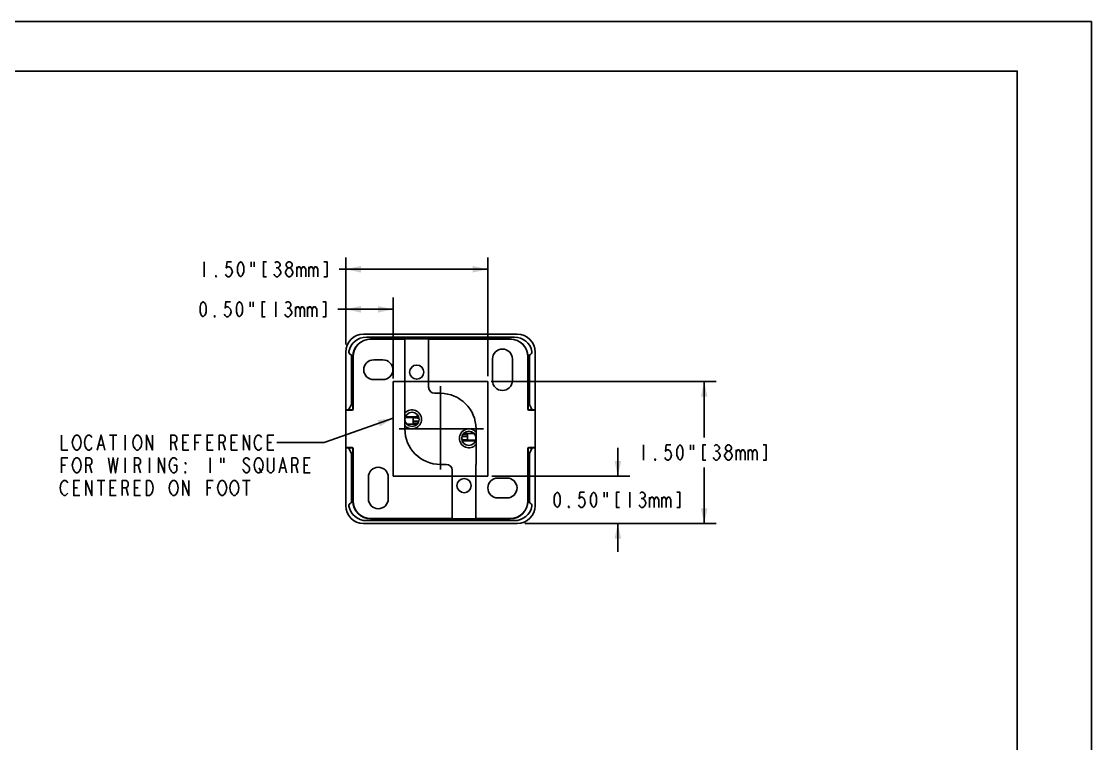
# Model space of a CAD drawing. Header units: inches. Extents: x 0 to 22, y 0 to 17.
# Drawn here: x 10.7 to 22, y 9.37 to 17 of the extents above; entities that cross this region are included whole.
import ezdxf

# ---------------------------------------------------------------- set-up
doc = ezdxf.new("R2010")
doc.units = ezdxf.units.IN
doc.header["$LTSCALE"] = 1.21
doc.header["$MEASUREMENT"] = 0
doc.linetypes.add('CENTER', pattern=[0.6, 0.375, -0.075, 0.075, -0.075])
doc.layers.get('0').update_dxf_attribs({"linetype": 'CONTINUOUS'})
doc.layers.add('DEFAULT_1', color=7, linetype='CENTER')
doc.layers.add('LAY0001', color=7, linetype='CONTINUOUS')
doc.styles.get("Standard").update_dxf_attribs({"font": 'txt', "width": 0.8})
doc.dimstyles.new('DIMSTYLE_1', dxfattribs={"dimtxt": 0.16, "dimasz": 0.16, "dimexe": 0.0625, "dimexo": 0.04, "dimgap": 0.04, "dimtad": 0, "dimtih": 1, "dimtoh": 1, "dimzin": 4, "dimdsep": 46, "dimtxsty": 'Standard', "dimblk": '_FILLED', "dimblk1": '_FILLED', "dimblk2": '_FILLED', "dimcen": 0.09, "dimazin": 1, "dimtp": 0.001, "dimtm": 0.001, "dimtfac": 1, "dimtofl": 0, "dimtmove": 0, "dimatfit": 3, "dimldrblk": '_FILLED', "dimfxl": 1, "dimtolj": 1, "dimtzin": 4, "dimarcsym": 0})
doc.dimstyles.get("Standard").update_dxf_attribs({"dimtxt": 0.16, "dimasz": 0.16, "dimexe": 0.0625, "dimexo": 0.04, "dimgap": 0.09, "dimtad": 0, "dimtih": 1, "dimtoh": 1, "dimdec": 3, "dimzin": 4, "dimdsep": 46, "dimtxsty": 'Standard', "dimblk": '_FILLED', "dimblk1": '_FILLED', "dimblk2": '_FILLED', "dimcen": 0.09, "dimadec": 3, "dimazin": 1, "dimtol": 1, "dimtp": 0.001, "dimtm": 0.001, "dimtfac": 1, "dimtdec": 3, "dimtofl": 0, "dimtmove": 0, "dimatfit": 3, "dimldrblk": '_FILLED', "dimfxl": 1, "dimtolj": 1, "dimtzin": 4, "dimarcsym": 0})

# ---------------------------------------------------------------- blocks, each defined once
blk = doc.blocks.new('_FILLED')
at = {"color": 0, "linetype": 'ByBlock'}
blk.add_solid([(0, 0), (-1, 0.21875), (-1, -0.21875)], dxfattribs=at)
blk = doc.blocks.new('*D3')
at = {"color": 1, "transparency": 16777216}
for p, q in [((14.122, 13.877), (14.122, 14.082)), ((14.622, 13.877), (14.622, 14.082)), ((14.372, 13.957), (14.039, 13.957)), ((14.122, 13.957), (14.372, 13.957)), ((14.622, 13.957), (14.372, 13.957)), ((14.122, 13.585), (14.122, 13.877)), ((14.622, 13.226), (14.622, 13.877))]:
    blk.add_line(p, q, dxfattribs=at)
at = {"color": 1, "transparency": 16777216, "xscale": 0.16, "yscale": 0.16, "zscale": 0.16, "rotation": 180}
blk.add_blockref('_FILLED', (14.122, 13.957), dxfattribs=at)
at = {"color": 1, "transparency": 16777216, "xscale": 0.16, "yscale": 0.16, "zscale": 0.16}
blk.add_blockref('_FILLED', (14.622, 13.957), dxfattribs=at)
blk = doc.blocks.new('*D4')
at = {"color": 1, "transparency": 16777216}
for p, q in [((14.122, 14.3), (14.122, 14.505)), ((15.622, 14.3), (15.622, 14.505)), ((14.872, 14.38), (14.052, 14.38)), ((14.122, 14.38), (14.872, 14.38)), ((15.622, 14.38), (14.872, 14.38)), ((14.122, 13.585), (14.122, 14.3)), ((15.622, 13.251), (15.622, 14.3))]:
    blk.add_line(p, q, dxfattribs=at)
at = {"color": 1, "transparency": 16777216, "xscale": 0.16, "yscale": 0.16, "zscale": 0.16, "rotation": 180}
blk.add_blockref('_FILLED', (14.122, 14.38), dxfattribs=at)
at = {"color": 1, "transparency": 16777216, "xscale": 0.16, "yscale": 0.16, "zscale": 0.16}
blk.add_blockref('_FILLED', (15.622, 14.38), dxfattribs=at)
blk = doc.blocks.new('*D5')
at = {"color": 1, "transparency": 16777216}
for p, q in [((16.996, 12.193), (16.996, 12.493)), ((15.666, 12.193), (16.292, 12.193)), ((16.292, 12.193), (17.121, 12.193)), ((16.014, 11.693), (16.292, 11.693)), ((16.292, 11.693), (17.121, 11.693)), ((16.996, 11.693), (16.996, 11.393))]:
    blk.add_line(p, q, dxfattribs=at)
at = {"color": 1, "transparency": 16777216, "xscale": 0.16, "yscale": 0.16, "zscale": 0.16}
for p, rotation in [((16.996, 12.193), 270), ((16.996, 11.693), 90)]:
    blk.add_blockref('_FILLED', p, dxfattribs=dict(at, rotation=rotation))
blk = doc.blocks.new('*D6')
at = {"color": 1, "transparency": 16777216}
for p, q in [((15.657, 13.193), (17.204, 13.193)), ((17.204, 13.193), (18.033, 13.193)), ((17.908, 13.193), (17.908, 12.603)), ((17.908, 11.693), (17.908, 12.283)), ((16.014, 11.693), (17.204, 11.693)), ((17.204, 11.693), (18.033, 11.693))]:
    blk.add_line(p, q, dxfattribs=at)
at = {"color": 1, "transparency": 16777216, "xscale": 0.16, "yscale": 0.16, "zscale": 0.16}
for p, rotation in [((17.908, 13.193), 90), ((17.908, 11.693), 270)]:
    blk.add_blockref('_FILLED', p, dxfattribs=dict(at, rotation=rotation))

msp = doc.modelspace()

# ---------------------------------------------------------------- linework, layer by layer
at = {"color": 7}
for p, q in [((0, 17), (22, 17)), ((22, 0), (22, 17)), ((0.628, 16.474), (21.216, 16.474)), ((21.215, 16.476), (21.216, 0.443)), ((15.934, 13.693), (14.31, 13.693)), ((15.904, 13.663), (14.34, 13.663)), ((14.385, 13.643), (15.859, 13.643)), ((14.747, 13.641), (14.385, 13.641)), ((14.747, 12.693), (14.747, 13.643)), ((14.997, 13.132), (14.997, 13.643)), ((14.997, 13.641), (15.859, 13.641)), ((14.122, 13.505), (14.122, 12.893)), ((14.182, 13.475), (14.182, 12.952)), ((14.197, 13.453), (14.182, 13.453)), ((14.197, 13.455), (14.197, 12.901)), ((14.199, 13.455), (14.199, 12.901)), ((16.045, 13.455), (16.045, 12.901)), ((16.047, 13.455), (16.047, 12.901)), ((16.047, 13.453), (16.062, 13.453)), ((16.062, 13.475), (16.062, 12.952)), ((16.122, 12.893), (16.122, 13.505)), ((14.182, 13.361), (14.197, 13.361)), ((14.515, 13.423), (14.417, 13.423)), ((15.672, 13.432), (15.672, 13.204)), ((15.882, 13.204), (15.882, 13.432)), ((16.047, 13.361), (16.062, 13.361)), ((14.417, 13.213), (14.515, 13.213)), ((15.06, 13.069), (15.122, 13.069)), ((14.122, 12.891), (14.124, 12.893)), ((14.189, 12.893), (14.122, 12.893)), ((14.122, 12.891), (14.122, 12.495)), ((14.189, 12.891), (14.122, 12.891)), ((14.182, 12.952), (14.152, 12.893)), ((14.159, 12.908), (14.159, 12.901)), ((14.161, 12.912), (14.161, 12.901)), ((16.055, 12.893), (16.122, 12.893)), ((16.055, 12.891), (16.122, 12.891)), ((16.092, 12.893), (16.062, 12.952)), ((16.082, 12.912), (16.082, 12.901)), ((16.084, 12.908), (16.084, 12.901)), ((16.122, 12.891), (16.12, 12.893)), ((16.122, 12.495), (16.122, 12.891)), ((14.749, 12.813), (14.834, 12.813)), ((14.834, 12.813), (14.834, 12.753)), ((14.877, 12.843), (14.878, 12.833)), ((14.766, 12.743), (14.877, 12.743)), ((14.834, 12.753), (14.885, 12.753)), ((15.498, 12.693), (15.498, 12.318)), ((15.359, 12.633), (15.409, 12.633)), ((15.477, 12.643), (15.366, 12.643)), ((15.409, 12.573), (15.409, 12.633)), ((15.409, 12.573), (15.494, 12.573)), ((14.124, 12.493), (14.122, 12.495)), ((14.189, 12.495), (14.122, 12.495)), ((14.122, 11.881), (14.122, 12.493)), ((14.189, 12.493), (14.122, 12.493)), ((14.152, 12.493), (14.182, 12.434)), ((14.159, 12.478), (14.159, 12.485)), ((14.161, 12.474), (14.161, 12.485)), ((14.197, 11.931), (14.197, 12.485)), ((14.199, 11.931), (14.199, 12.485)), ((16.045, 11.931), (16.045, 12.485)), ((16.047, 11.931), (16.047, 12.485)), ((16.055, 12.495), (16.122, 12.495)), ((16.055, 12.493), (16.122, 12.493)), ((16.062, 12.434), (16.092, 12.493)), ((16.082, 12.474), (16.082, 12.485)), ((16.084, 12.478), (16.084, 12.485)), ((16.12, 12.493), (16.122, 12.495)), ((16.122, 12.493), (16.122, 11.881)), ((14.182, 11.911), (14.182, 12.434)), ((16.062, 11.911), (16.062, 12.434)), ((15.184, 12.318), (15.122, 12.318)), ((15.247, 11.743), (15.247, 12.255)), ((15.498, 12.318), (15.497, 12.318)), ((15.497, 12.318), (15.497, 11.743)), ((14.361, 12.182), (14.361, 11.954)), ((14.571, 11.954), (14.571, 12.182)), ((15.826, 12.173), (15.728, 12.173)), ((14.197, 12.025), (14.182, 12.025)), ((16.062, 12.025), (16.047, 12.025)), ((14.182, 11.932), (14.197, 11.932)), ((15.728, 11.963), (15.826, 11.963)), ((16.062, 11.932), (16.047, 11.932)), ((15.934, 11.693), (14.31, 11.693)), ((15.904, 11.723), (14.34, 11.723)), ((15.247, 11.745), (14.385, 11.745)), ((14.385, 11.743), (15.859, 11.743)), ((15.497, 11.745), (15.859, 11.745))]:
    msp.add_line(p, q, dxfattribs=at)
at = {"color": 1}
for p, q in [((12.628, 14.46), (12.628, 14.3)), ((13.124, 14.46), (13.124, 14.407)), ((13.156, 14.46), (13.156, 14.407)), ((13.388, 14.394), (13.404, 14.394)), ((13.604, 14.407), (13.604, 14.3)), ((13.732, 14.407), (13.732, 14.3)), ((13.111, 14.037), (13.111, 13.984)), ((13.143, 14.037), (13.143, 13.984)), ((13.383, 14.037), (13.383, 13.877)), ((13.503, 13.97), (13.519, 13.97)), ((13.591, 13.984), (13.591, 13.877)), ((13.719, 13.984), (13.719, 13.877)), ((11.625, 12.628), (11.705, 12.628)), ((11.665, 12.628), (11.665, 12.468)), ((11.793, 12.628), (11.793, 12.468)), ((12.313, 12.548), (12.337, 12.468)), ((12.401, 12.548), (12.441, 12.548)), ((12.529, 12.548), (12.569, 12.548)), ((12.657, 12.548), (12.697, 12.548)), ((12.825, 12.548), (12.849, 12.468)), ((12.913, 12.548), (12.953, 12.548)), ((13.297, 12.548), (13.337, 12.548)), ((11.513, 12.521), (11.561, 12.521)), ((17.268, 12.523), (17.268, 12.363)), ((17.764, 12.523), (17.764, 12.47)), ((17.796, 12.523), (17.796, 12.47)), ((18.028, 12.456), (18.044, 12.456)), ((18.244, 12.47), (18.244, 12.363)), ((18.372, 12.47), (18.372, 12.363)), ((11.793, 12.388), (11.793, 12.228)), ((12.049, 12.388), (12.049, 12.228)), ((12.689, 12.388), (12.689, 12.228)), ((12.801, 12.388), (12.801, 12.335)), ((12.833, 12.388), (12.833, 12.335)), ((11.121, 12.308), (11.161, 12.308)), ((11.417, 12.308), (11.441, 12.228)), ((11.929, 12.308), (11.953, 12.228)), ((13.209, 12.281), (13.233, 12.228)), ((13.433, 12.281), (13.481, 12.281)), ((13.593, 12.308), (13.617, 12.228)), ((13.681, 12.308), (13.721, 12.308)), ((11.497, 12.148), (11.577, 12.148)), ((11.537, 12.148), (11.537, 11.988)), ((13.033, 12.148), (13.113, 12.148)), ((13.073, 12.148), (13.073, 11.988)), ((11.249, 12.068), (11.289, 12.068)), ((11.633, 12.068), (11.673, 12.068)), ((11.801, 12.068), (11.825, 11.988)), ((11.889, 12.068), (11.929, 12.068)), ((12.657, 12.068), (12.697, 12.068)), ((16.852, 12.023), (16.852, 11.97)), ((16.884, 12.023), (16.884, 11.97)), ((17.124, 12.023), (17.124, 11.863)), ((17.244, 11.956), (17.26, 11.956)), ((17.332, 11.97), (17.332, 11.863)), ((17.46, 11.97), (17.46, 11.863))]:
    msp.add_line(p, q, dxfattribs=at)
at = {"color": 8}
for p, q in [((14.385, 13.643), (14.385, 13.641)), ((15.859, 13.641), (15.859, 13.643)), ((14.197, 13.452), (14.182, 13.452)), ((14.199, 13.455), (14.197, 13.455)), ((16.047, 13.455), (16.045, 13.455)), ((16.062, 13.452), (16.047, 13.452)), ((14.161, 12.901), (14.159, 12.901)), ((14.189, 12.891), (14.189, 12.893)), ((14.197, 12.901), (14.199, 12.901)), ((16.045, 12.901), (16.047, 12.901)), ((16.055, 12.893), (16.055, 12.891)), ((16.082, 12.901), (16.084, 12.901)), ((14.892, 12.816), (14.751, 12.816)), ((14.752, 12.82), (14.891, 12.82)), ((14.878, 12.833), (14.878, 12.841)), ((14.767, 12.743), (14.767, 12.742)), ((14.834, 12.773), (14.894, 12.773)), ((15.409, 12.613), (15.349, 12.613)), ((15.351, 12.57), (15.492, 12.57)), ((15.491, 12.566), (15.352, 12.566)), ((14.159, 12.485), (14.161, 12.485)), ((14.189, 12.493), (14.189, 12.495)), ((14.199, 12.485), (14.197, 12.485)), ((16.047, 12.485), (16.045, 12.485)), ((16.055, 12.495), (16.055, 12.493)), ((16.082, 12.485), (16.084, 12.485)), ((14.182, 11.933), (14.197, 11.933)), ((14.197, 11.931), (14.199, 11.931)), ((16.045, 11.931), (16.047, 11.931)), ((16.047, 11.933), (16.062, 11.933)), ((14.385, 11.745), (14.385, 11.743)), ((15.859, 11.743), (15.859, 11.745))]:
    msp.add_line(p, q, dxfattribs=at)
at = {"color": 1}
for points in [[(12.916, 14.46), (12.868, 14.46), (12.86, 14.394), (12.876, 14.407), (12.892, 14.407), (12.908, 14.394), (12.916, 14.38), (12.924, 14.354), (12.916, 14.327), (12.908, 14.314), (12.892, 14.3), (12.876, 14.3), (12.86, 14.314), (12.852, 14.327)], [(13.012, 14.3), (12.996, 14.314), (12.988, 14.327), (12.98, 14.354), (12.98, 14.407), (12.988, 14.434), (12.996, 14.447), (13.012, 14.46), (13.028, 14.447), (13.036, 14.434), (13.044, 14.407), (13.044, 14.354), (13.036, 14.327), (13.028, 14.314), (13.012, 14.3)], [(13.284, 14.46), (13.252, 14.46), (13.252, 14.3), (13.284, 14.3)], [(13.372, 14.447), (13.388, 14.46), (13.404, 14.46), (13.42, 14.447), (13.428, 14.434), (13.428, 14.42), (13.42, 14.407), (13.404, 14.394), (13.42, 14.38), (13.428, 14.367), (13.436, 14.354), (13.436, 14.34), (13.42, 14.314)], [(13.484, 14.354), (13.5, 14.38), (13.516, 14.394), (13.532, 14.394), (13.548, 14.38), (13.556, 14.367), (13.564, 14.354), (13.564, 14.34), (13.548, 14.314)], [(13.516, 14.394), (13.5, 14.407), (13.492, 14.42), (13.492, 14.434), (13.5, 14.447), (13.516, 14.46), (13.532, 14.46), (13.548, 14.447), (13.556, 14.434), (13.556, 14.42), (13.548, 14.407), (13.532, 14.394)], [(13.604, 14.38), (13.62, 14.407), (13.636, 14.407), (13.652, 14.38), (13.652, 14.3)], [(13.652, 14.38), (13.668, 14.407), (13.684, 14.407), (13.7, 14.38), (13.7, 14.3)], [(13.732, 14.38), (13.748, 14.407), (13.764, 14.407), (13.78, 14.38), (13.78, 14.3)], [(13.78, 14.38), (13.796, 14.407), (13.812, 14.407), (13.828, 14.38), (13.828, 14.3)], [(13.892, 14.3), (13.924, 14.3), (13.924, 14.46), (13.892, 14.46)], [(12.756, 14.3), (12.748, 14.3), (12.748, 14.314), (12.756, 14.3)], [(13.42, 14.314), (13.404, 14.3), (13.388, 14.3), (13.372, 14.314), (13.364, 14.327)], [(13.516, 14.3), (13.5, 14.314), (13.492, 14.327), (13.484, 14.34), (13.484, 14.354)], [(13.548, 14.314), (13.532, 14.3), (13.516, 14.3)], [(12.615, 13.877), (12.599, 13.89), (12.591, 13.904), (12.583, 13.93), (12.583, 13.984), (12.591, 14.01), (12.599, 14.024), (12.615, 14.037), (12.631, 14.024), (12.639, 14.01), (12.647, 13.984), (12.647, 13.93), (12.639, 13.904), (12.631, 13.89), (12.615, 13.877)], [(12.903, 14.037), (12.855, 14.037), (12.847, 13.97), (12.863, 13.984), (12.879, 13.984), (12.895, 13.97), (12.903, 13.957), (12.911, 13.93), (12.903, 13.904), (12.895, 13.89), (12.879, 13.877), (12.863, 13.877), (12.847, 13.89), (12.839, 13.904)], [(12.999, 13.877), (12.983, 13.89), (12.975, 13.904), (12.967, 13.93), (12.967, 13.984), (12.975, 14.01), (12.983, 14.024), (12.999, 14.037), (13.015, 14.024), (13.023, 14.01), (13.031, 13.984), (13.031, 13.93), (13.023, 13.904), (13.015, 13.89), (12.999, 13.877)], [(13.271, 14.037), (13.239, 14.037), (13.239, 13.877), (13.271, 13.877)], [(13.487, 14.024), (13.503, 14.037), (13.519, 14.037), (13.535, 14.024), (13.543, 14.01), (13.543, 13.997), (13.535, 13.984), (13.519, 13.97), (13.535, 13.957), (13.543, 13.944), (13.551, 13.93), (13.551, 13.917)], [(13.879, 13.877), (13.911, 13.877), (13.911, 14.037), (13.879, 14.037)], [(13.551, 13.917), (13.535, 13.89), (13.519, 13.877), (13.503, 13.877), (13.487, 13.89), (13.479, 13.904)], [(13.591, 13.957), (13.607, 13.984), (13.623, 13.984), (13.639, 13.957), (13.639, 13.877)], [(13.639, 13.957), (13.655, 13.984), (13.671, 13.984), (13.687, 13.957), (13.687, 13.877)], [(13.719, 13.957), (13.735, 13.984), (13.751, 13.984), (13.767, 13.957), (13.767, 13.877)], [(13.767, 13.957), (13.783, 13.984), (13.799, 13.984), (13.815, 13.957), (13.815, 13.877)], [(12.743, 13.877), (12.735, 13.877), (12.735, 13.89), (12.743, 13.877)], [(11.121, 12.628), (11.121, 12.468), (11.185, 12.468)], [(11.305, 12.481), (11.289, 12.468), (11.273, 12.468), (11.257, 12.481), (11.249, 12.495), (11.241, 12.508), (11.233, 12.548), (11.241, 12.588), (11.257, 12.615)], [(11.257, 12.615), (11.273, 12.628), (11.289, 12.628), (11.305, 12.615), (11.313, 12.601), (11.321, 12.588), (11.329, 12.548), (11.321, 12.508), (11.305, 12.481)], [(11.385, 12.481), (11.369, 12.508), (11.361, 12.548), (11.369, 12.588), (11.377, 12.601), (11.385, 12.615), (11.401, 12.628), (11.417, 12.628), (11.433, 12.615), (11.441, 12.601)], [(11.497, 12.468), (11.537, 12.628), (11.577, 12.468)], [(11.897, 12.481), (11.881, 12.508), (11.873, 12.548), (11.881, 12.588), (11.889, 12.601), (11.897, 12.615), (11.913, 12.628), (11.929, 12.628), (11.945, 12.615), (11.953, 12.601), (11.961, 12.588), (11.969, 12.548), (11.961, 12.508)], [(12.017, 12.468), (12.017, 12.628), (12.081, 12.468), (12.081, 12.628)], [(12.273, 12.468), (12.273, 12.628), (12.313, 12.628), (12.329, 12.615), (12.337, 12.601), (12.337, 12.575), (12.329, 12.561), (12.313, 12.548), (12.273, 12.548)], [(12.465, 12.468), (12.401, 12.468), (12.401, 12.628), (12.465, 12.628)], [(12.529, 12.468), (12.529, 12.628), (12.593, 12.628)], [(12.721, 12.468), (12.657, 12.468), (12.657, 12.628), (12.721, 12.628)], [(12.785, 12.468), (12.785, 12.628), (12.825, 12.628), (12.841, 12.615), (12.849, 12.601), (12.849, 12.575), (12.841, 12.561), (12.825, 12.548), (12.785, 12.548)], [(12.977, 12.468), (12.913, 12.468), (12.913, 12.628), (12.977, 12.628)], [(13.041, 12.468), (13.041, 12.628), (13.105, 12.468), (13.105, 12.628)], [(13.177, 12.481), (13.161, 12.508), (13.153, 12.548), (13.161, 12.588), (13.169, 12.601), (13.177, 12.615), (13.193, 12.628), (13.209, 12.628), (13.225, 12.615), (13.233, 12.601)], [(13.361, 12.468), (13.297, 12.468), (13.297, 12.628), (13.361, 12.628)], [(11.441, 12.495), (11.433, 12.481), (11.417, 12.468), (11.401, 12.468), (11.385, 12.481)], [(11.961, 12.508), (11.945, 12.481), (11.929, 12.468), (11.913, 12.468), (11.897, 12.481)], [(13.233, 12.495), (13.225, 12.481), (13.209, 12.468), (13.193, 12.468), (13.177, 12.481)], [(17.556, 12.523), (17.508, 12.523), (17.5, 12.456), (17.516, 12.47), (17.532, 12.47), (17.548, 12.456), (17.556, 12.443), (17.564, 12.416), (17.556, 12.39), (17.548, 12.376), (17.532, 12.363), (17.516, 12.363), (17.5, 12.376), (17.492, 12.39)], [(17.652, 12.363), (17.636, 12.376), (17.628, 12.39), (17.62, 12.416), (17.62, 12.47), (17.628, 12.496), (17.636, 12.51), (17.652, 12.523), (17.668, 12.51), (17.676, 12.496), (17.684, 12.47), (17.684, 12.416), (17.676, 12.39), (17.668, 12.376), (17.652, 12.363)], [(17.924, 12.523), (17.892, 12.523), (17.892, 12.363), (17.924, 12.363)], [(18.012, 12.51), (18.028, 12.523), (18.044, 12.523), (18.06, 12.51), (18.068, 12.496), (18.068, 12.483), (18.06, 12.47), (18.044, 12.456), (18.06, 12.443), (18.068, 12.43), (18.076, 12.416), (18.076, 12.403), (18.06, 12.376)], [(18.156, 12.363), (18.14, 12.376), (18.132, 12.39), (18.124, 12.403), (18.124, 12.416), (18.132, 12.43), (18.14, 12.443), (18.156, 12.456), (18.172, 12.456), (18.188, 12.443), (18.196, 12.43), (18.204, 12.416), (18.204, 12.403), (18.188, 12.376)], [(18.156, 12.456), (18.14, 12.47), (18.132, 12.483), (18.132, 12.496), (18.14, 12.51), (18.156, 12.523), (18.172, 12.523), (18.188, 12.51), (18.196, 12.496), (18.196, 12.483), (18.188, 12.47), (18.172, 12.456)], [(18.244, 12.443), (18.26, 12.47), (18.276, 12.47), (18.292, 12.443), (18.292, 12.363)], [(18.292, 12.443), (18.308, 12.47), (18.324, 12.47), (18.34, 12.443), (18.34, 12.363)], [(18.372, 12.443), (18.388, 12.47), (18.404, 12.47), (18.42, 12.443), (18.42, 12.363)], [(18.42, 12.443), (18.436, 12.47), (18.452, 12.47), (18.468, 12.443), (18.468, 12.363)], [(18.532, 12.363), (18.564, 12.363), (18.564, 12.523), (18.532, 12.523)], [(11.121, 12.228), (11.121, 12.388), (11.185, 12.388)], [(11.313, 12.255), (11.305, 12.241), (11.289, 12.228), (11.273, 12.228), (11.257, 12.241), (11.249, 12.255), (11.241, 12.268), (11.233, 12.308), (11.241, 12.348)], [(11.241, 12.348), (11.257, 12.375), (11.273, 12.388), (11.289, 12.388), (11.305, 12.375)], [(11.305, 12.375), (11.321, 12.348), (11.329, 12.308), (11.321, 12.268), (11.313, 12.255)], [(11.377, 12.228), (11.377, 12.388), (11.417, 12.388), (11.433, 12.375), (11.441, 12.361), (11.441, 12.335), (11.433, 12.321), (11.417, 12.308), (11.377, 12.308)], [(11.617, 12.388), (11.641, 12.228), (11.665, 12.388), (11.689, 12.228), (11.713, 12.388)], [(11.889, 12.228), (11.889, 12.388), (11.929, 12.388), (11.945, 12.375), (11.953, 12.361), (11.953, 12.335), (11.945, 12.321), (11.929, 12.308), (11.889, 12.308)], [(12.145, 12.228), (12.145, 12.388), (12.209, 12.228), (12.209, 12.388)], [(12.305, 12.308), (12.337, 12.308), (12.337, 12.255), (12.329, 12.241), (12.313, 12.228), (12.297, 12.228), (12.281, 12.241), (12.273, 12.255), (12.265, 12.268), (12.257, 12.308), (12.265, 12.348)], [(12.265, 12.348), (12.281, 12.375), (12.297, 12.388), (12.313, 12.388), (12.329, 12.375), (12.337, 12.361)], [(12.433, 12.335), (12.433, 12.321), (12.425, 12.335), (12.433, 12.335)], [(13.065, 12.321), (13.097, 12.295), (13.105, 12.281), (13.105, 12.255), (13.097, 12.241), (13.081, 12.228), (13.065, 12.228), (13.049, 12.241), (13.041, 12.255), (13.033, 12.268)], [(13.105, 12.361), (13.097, 12.375), (13.081, 12.388), (13.065, 12.388), (13.049, 12.375), (13.041, 12.361), (13.041, 12.348), (13.049, 12.335), (13.065, 12.321)], [(13.241, 12.268), (13.225, 12.241), (13.209, 12.228), (13.193, 12.228), (13.177, 12.241), (13.169, 12.255), (13.161, 12.268), (13.153, 12.308), (13.161, 12.348)], [(13.161, 12.348), (13.177, 12.375), (13.193, 12.388), (13.209, 12.388), (13.225, 12.375), (13.233, 12.361), (13.241, 12.348), (13.249, 12.308), (13.241, 12.268)], [(13.361, 12.388), (13.361, 12.255), (13.353, 12.241), (13.337, 12.228), (13.321, 12.228), (13.305, 12.241), (13.297, 12.255), (13.297, 12.388)], [(13.417, 12.228), (13.457, 12.388), (13.497, 12.228)], [(13.553, 12.228), (13.553, 12.388), (13.593, 12.388), (13.609, 12.375), (13.617, 12.361), (13.617, 12.335), (13.609, 12.321), (13.593, 12.308), (13.553, 12.308)], [(13.745, 12.228), (13.681, 12.228), (13.681, 12.388), (13.745, 12.388)], [(17.396, 12.363), (17.388, 12.363), (17.388, 12.376), (17.396, 12.363)], [(18.06, 12.376), (18.044, 12.363), (18.028, 12.363), (18.012, 12.376), (18.004, 12.39)], [(18.188, 12.376), (18.172, 12.363), (18.156, 12.363)], [(12.433, 12.228), (12.425, 12.228), (12.425, 12.241), (12.433, 12.228)], [(11.129, 12.001), (11.113, 12.028), (11.105, 12.068), (11.113, 12.108), (11.121, 12.121), (11.129, 12.135), (11.145, 12.148), (11.161, 12.148), (11.177, 12.135), (11.185, 12.121)], [(11.313, 11.988), (11.249, 11.988), (11.249, 12.148), (11.313, 12.148)], [(11.377, 11.988), (11.377, 12.148), (11.441, 11.988), (11.441, 12.148)], [(11.697, 11.988), (11.633, 11.988), (11.633, 12.148), (11.697, 12.148)], [(11.761, 11.988), (11.761, 12.148), (11.801, 12.148), (11.817, 12.135), (11.825, 12.121), (11.825, 12.095), (11.817, 12.081), (11.801, 12.068), (11.761, 12.068)], [(11.953, 11.988), (11.889, 11.988), (11.889, 12.148), (11.953, 12.148)], [(12.081, 12.028), (12.065, 12.001), (12.049, 11.988), (12.017, 11.988), (12.017, 12.148)], [(12.017, 12.148), (12.049, 12.148), (12.065, 12.135), (12.073, 12.121), (12.081, 12.108), (12.089, 12.068), (12.081, 12.028)], [(12.329, 12.001), (12.313, 11.988), (12.297, 11.988), (12.281, 12.001), (12.273, 12.015), (12.265, 12.028), (12.257, 12.068), (12.265, 12.108)], [(12.265, 12.108), (12.281, 12.135), (12.297, 12.148), (12.313, 12.148), (12.329, 12.135), (12.337, 12.121), (12.345, 12.108), (12.353, 12.068), (12.345, 12.028), (12.329, 12.001)], [(12.401, 11.988), (12.401, 12.148), (12.465, 11.988), (12.465, 12.148)], [(12.657, 11.988), (12.657, 12.148), (12.721, 12.148)], [(12.793, 12.001), (12.777, 12.028), (12.769, 12.068), (12.777, 12.108), (12.785, 12.121), (12.793, 12.135), (12.809, 12.148), (12.825, 12.148), (12.841, 12.135), (12.849, 12.121), (12.857, 12.108), (12.865, 12.068), (12.857, 12.028), (12.841, 12.001)], [(12.921, 12.001), (12.905, 12.028), (12.897, 12.068), (12.905, 12.108), (12.913, 12.121), (12.921, 12.135), (12.937, 12.148), (12.953, 12.148), (12.969, 12.135), (12.977, 12.121), (12.985, 12.108), (12.993, 12.068), (12.985, 12.028), (12.969, 12.001)], [(11.185, 12.015), (11.177, 12.001), (11.161, 11.988), (11.145, 11.988), (11.129, 12.001)], [(12.841, 12.001), (12.825, 11.988), (12.809, 11.988), (12.793, 12.001)], [(12.969, 12.001), (12.953, 11.988), (12.937, 11.988), (12.921, 12.001)], [(16.356, 11.863), (16.34, 11.876), (16.332, 11.89), (16.324, 11.916), (16.324, 11.97), (16.332, 11.996), (16.34, 12.01), (16.356, 12.023), (16.372, 12.01), (16.38, 11.996), (16.388, 11.97), (16.388, 11.916), (16.38, 11.89), (16.372, 11.876), (16.356, 11.863)], [(16.644, 12.023), (16.596, 12.023), (16.588, 11.956), (16.604, 11.97), (16.62, 11.97), (16.636, 11.956), (16.644, 11.943), (16.652, 11.916), (16.644, 11.89), (16.636, 11.876), (16.62, 11.863), (16.604, 11.863), (16.588, 11.876), (16.58, 11.89)], [(16.74, 11.863), (16.724, 11.876), (16.716, 11.89), (16.708, 11.916), (16.708, 11.97), (16.716, 11.996), (16.724, 12.01), (16.74, 12.023), (16.756, 12.01), (16.764, 11.996), (16.772, 11.97), (16.772, 11.916), (16.764, 11.89), (16.756, 11.876), (16.74, 11.863)], [(17.012, 12.023), (16.98, 12.023), (16.98, 11.863), (17.012, 11.863)], [(17.228, 12.01), (17.244, 12.023), (17.26, 12.023), (17.276, 12.01), (17.284, 11.996), (17.284, 11.983), (17.276, 11.97), (17.26, 11.956), (17.276, 11.943)], [(17.62, 11.863), (17.652, 11.863), (17.652, 12.023), (17.62, 12.023)], [(16.484, 11.863), (16.476, 11.863), (16.476, 11.876), (16.484, 11.863)], [(17.292, 11.903), (17.276, 11.876), (17.26, 11.863), (17.244, 11.863), (17.228, 11.876), (17.22, 11.89)], [(17.276, 11.943), (17.292, 11.916), (17.292, 11.903)], [(17.332, 11.943), (17.348, 11.97), (17.364, 11.97), (17.38, 11.943), (17.38, 11.863)], [(17.38, 11.943), (17.396, 11.97), (17.412, 11.97), (17.428, 11.943), (17.428, 11.863)], [(17.46, 11.943), (17.476, 11.97), (17.492, 11.97), (17.508, 11.943), (17.508, 11.863)], [(17.508, 11.943), (17.524, 11.97), (17.54, 11.97), (17.556, 11.943), (17.556, 11.863)]]:
    msp.add_lwpolyline(points, dxfattribs=at)
at = {"color": 7}
for centre in [(14.872, 13.293), (14.822, 12.793), (15.422, 12.593), (15.372, 12.093)]:
    msp.add_circle(centre, 0.075, dxfattribs=at)
for centre, radius, start, end in [((14.31, 13.505), 0.188, 90, 180), ((15.934, 13.505), 0.188, 0, 90), ((14.34, 13.475), 0.188, 90, 168.7103), ((14.385, 13.455), 0.188, 90, 180), ((14.385, 13.455), 0.186, 90, 180), ((15.859, 13.455), 0.188, 360, 90), ((15.859, 13.455), 0.186, 0, 90), ((15.904, 13.475), 0.188, 11.2897, 90), ((14.186, 13.506), 0.031, 168.7103, 262.5155), ((15.777, 13.432), 0.105, 0, 180), ((16.058, 13.506), 0.031, 277.4845, 11.2897), ((14.417, 13.318), 0.105, 90, 270), ((14.515, 13.318), 0.105, 270, 90), ((15.06, 13.132), 0.063, 180, 270), ((15.777, 13.204), 0.105, 180, 360), ((15.122, 12.693), 0.376, 0, 90), ((14.151, 12.901), 0.008, 274.0882, 359.9947), ((14.151, 12.901), 0.01, 306.8699, 360), ((14.189, 12.901), 0.01, 270, 0), ((14.189, 12.901), 0.008, 270, 0), ((14.822, 12.793), 0.1, 221.407, 138.5932), ((16.055, 12.901), 0.01, 180, 270), ((16.055, 12.901), 0.008, 180, 270), ((16.092, 12.901), 0.01, 180.0013, 233.1301), ((16.092, 12.901), 0.008, 180, 247.5), ((15.122, 12.693), 0.376, 180, 270), ((15.422, 12.593), 0.1, 40.5334, 319.467), ((14.151, 12.485), 0.008, 0, 67.5), ((14.151, 12.485), 0.0101, 35.4818, 53.0831), ((14.151, 12.485), 0.00995, 17.9256, 35.4718), ((14.151, 12.485), 0.0101, 0.0421, 17.8836), ((14.189, 12.485), 0.01, 360, 90), ((14.189, 12.485), 0.008, 360, 90), ((16.055, 12.485), 0.01, 90, 180), ((16.055, 12.485), 0.008, 90, 180), ((16.092, 12.485), 0.01, 126.8699, 180), ((16.092, 12.485), 0.008, 94.0882, 180), ((14.466, 12.182), 0.105, 0, 180), ((15.184, 12.255), 0.063, 0, 90), ((15.728, 12.068), 0.105, 90, 270), ((15.826, 12.068), 0.105, 270, 90), ((14.31, 11.881), 0.188, 180, 270), ((14.186, 11.88), 0.031, 97.4845, 191.2897), ((14.34, 11.911), 0.188, 191.2897, 270), ((14.385, 11.931), 0.188, 180, 270), ((14.385, 11.931), 0.186, 180, 270), ((14.466, 11.954), 0.105, 180, 360), ((15.859, 11.931), 0.188, 270, 0), ((15.859, 11.931), 0.186, 270, 360), ((15.904, 11.911), 0.188, 270, 348.7103), ((15.934, 11.881), 0.188, 270, 360), ((16.058, 11.88), 0.031, 348.7103, 82.5155)]:
    msp.add_arc(centre, radius, start, end, dxfattribs=at)
for points, knots in [([(14.895, 12.806), (14.893, 12.806), (14.888, 12.806), (14.881, 12.807), (14.873, 12.808), (14.866, 12.808), (14.858, 12.808), (14.85, 12.808), (14.842, 12.808), (14.837, 12.808), (14.834, 12.808)], [0, 0, 0, 0, 0.112639, 0.231673, 0.355736, 0.483399, 0.613173, 0.743546, 0.87299, 1, 1, 1, 1]), ([(14.878, 12.833), (14.878, 12.832), (14.878, 12.831), (14.879, 12.83), (14.88, 12.828), (14.882, 12.826), (14.883, 12.825), (14.885, 12.823), (14.888, 12.822), (14.89, 12.821), (14.89, 12.821)], [0, 0, 0, 0, 0.095038, 0.195203, 0.302942, 0.420091, 0.547885, 0.687024, 0.837792, 1, 1, 1, 1]), ([(15.348, 12.58), (15.35, 12.58), (15.355, 12.579), (15.362, 12.579), (15.37, 12.578), (15.378, 12.578), (15.385, 12.577), (15.393, 12.577), (15.401, 12.578), (15.407, 12.578), (15.409, 12.578)], [0, 0, 0, 0, 0.112639, 0.231673, 0.355736, 0.483399, 0.613173, 0.743546, 0.87299, 1, 1, 1, 1])]:
    msp.add_open_spline(points, degree=3, knots=knots, dxfattribs=at)
at = {"layer": 'DEFAULT_1', "color": 7}
for q in [(15.122, 13.143), (14.687, 12.693), (15.122, 12.265), (15.576, 12.693)]:
    msp.add_line((15.122, 12.693), q, dxfattribs=at)
at = {"layer": 'LAY0001', "color": 4}
for p, q in [((14.622, 12.193), (14.622, 13.193)), ((14.622, 13.193), (15.622, 13.193)), ((15.622, 13.193), (15.622, 12.193)), ((15.622, 12.193), (14.622, 12.193))]:
    msp.add_line(p, q, dxfattribs=at)

# ---------------------------------------------------------------- dimensions: what is measured, and where the dimension line sits
at = {"color": 1}
dim = msp.add_linear_dim(base=(15.622, 14.38), p1=(14.122, 13.545), p2=(15.622, 13.211), text='1.50"[38mm]', dimstyle='DIMSTYLE_1', dxfattribs=at)
dim.commit()
dim.dimension.update_dxf_attribs({"geometry": '*D4', "text_midpoint": (12.564, 14.3), "dimtype": 160})
for base, p1, p2, angle, text, picture, middle in [((14.122, 13.957), (14.622, 13.186), (14.122, 13.545), 180, '0.50"[13mm]', '*D3', (12.551, 13.877)), ((17.908, 11.693), (15.617, 13.193), (15.974, 11.693), 270, '1.50"[38mm]', '*D6', (17.204, 12.363)), ((16.996, 12.193), (15.974, 11.693), (15.626, 12.193), 90, '0.50"[13mm]', '*D5', (16.292, 11.863))]:
    dim = msp.add_linear_dim(base=base, p1=p1, p2=p2, angle=angle, text=text, dimstyle='DIMSTYLE_1', dxfattribs=at)
    dim.commit()
    dim.dimension.update_dxf_attribs({"geometry": picture, "text_midpoint": middle, "dimtype": 160})

# ---------------------------------------------------------------- leaders
msp.add_leader([(14.622, 12.805), (13.893, 12.548), (13.393, 12.548)], dimstyle='Standard', override={"dimtad": 0}, dxfattribs=at)

doc.saveas('drawing.dxf')
